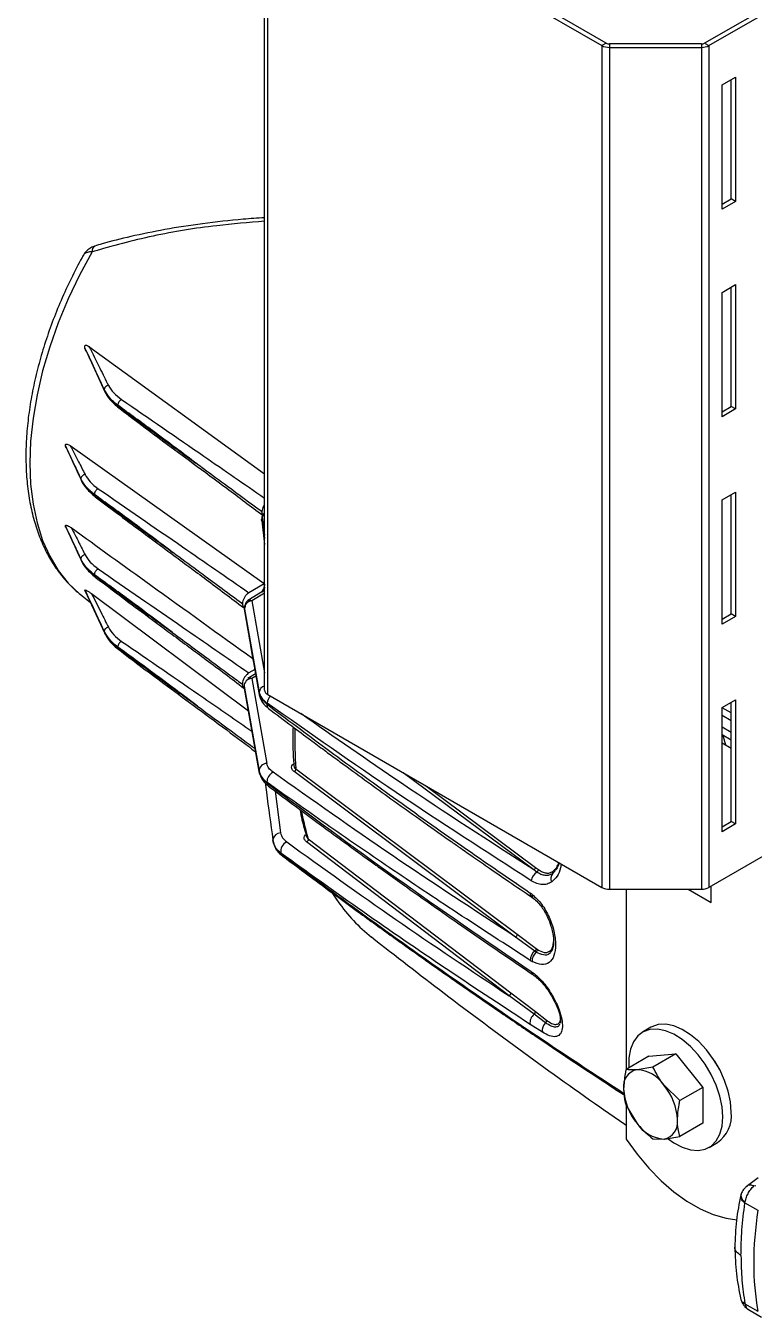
# Model space of a CAD drawing. Extents: x 2 to 136, y 1 to 99.
# Drawn here: x 5.89 to 10.67, y 80.11 to 88.6 of the extents above; entities that cross this region are included whole.
import ezdxf

# ---------------------------------------------------------------- set-up
doc = ezdxf.new("R2010")
doc.units = 0
doc.header["$MEASUREMENT"] = 0
doc.layers.add('OBJECT', color=7, linetype='CONTINUOUS')

msp = doc.modelspace()

# ---------------------------------------------------------------- linework, layer by layer
at = {"layer": 'OBJECT'}
for p, q in [((7.4565, 84.2325), (7.4565, 89.7646)), ((7.477, 89.736), (9.6727, 88.4685)), ((7.477, 84.204), (7.477, 89.736)), ((9.701, 88.4848), (7.5053, 89.7524)), ((11.1522, 88.9492), (10.3479, 88.4848)), ((10.3761, 88.4685), (11.1805, 88.9329)), ((9.701, 88.4848), (9.6727, 88.4685)), ((9.6727, 88.4685), (9.6727, 82.9364)), ((9.7222, 88.4798), (9.7222, 88.4567)), ((10.3266, 88.4798), (9.7222, 88.4798)), ((9.7222, 88.4567), (10.3266, 88.4567)), ((9.7222, 88.4567), (9.7222, 82.9246)), ((10.3266, 88.4798), (10.3266, 88.4567)), ((10.3266, 88.4567), (10.3266, 82.9246)), ((10.3479, 88.4848), (10.3761, 88.4685)), ((10.3761, 88.4685), (10.3761, 82.9364)), ((10.4628, 88.2099), (10.5512, 88.2609)), ((10.5512, 88.2609), (10.5512, 87.4444)), ((10.4628, 87.3933), (10.4628, 88.2099)), ((10.5229, 87.4607), (10.5229, 88.2446)), ((10.4628, 87.426), (10.5229, 87.4607)), ((10.5512, 87.4444), (10.4628, 87.3933)), ((10.5512, 87.4444), (10.5229, 87.4607)), ((10.4628, 86.8463), (10.5512, 86.8973)), ((10.4628, 86.0297), (10.4628, 86.8463)), ((10.5229, 86.0971), (10.5229, 86.881)), ((10.5512, 86.8973), (10.5512, 86.0807)), ((6.3028, 86.4912), (7.4565, 85.6536)), ((6.2857, 86.4571), (6.4073, 86.1934)), ((6.4035, 86.2082), (6.4035, 86.2044)), ((6.4925, 86.1044), (6.4925, 86.1021)), ((10.4628, 86.0624), (10.5229, 86.0971)), ((10.5512, 86.0807), (10.4628, 86.0297)), ((10.5512, 86.0807), (10.5229, 86.0971)), ((6.1543, 85.8221), (6.2531, 85.6094)), ((7.4529, 84.9303), (6.1801, 85.8392)), ((6.2492, 85.6217), (6.2492, 85.6208)), ((6.3381, 85.5188), (6.3381, 85.5177)), ((10.4628, 85.4826), (10.5512, 85.5337)), ((10.4628, 84.6661), (10.4628, 85.4826)), ((10.5229, 84.7335), (10.5229, 85.5173)), ((10.5512, 85.5337), (10.5512, 84.7171)), ((7.4389, 85.4041), (7.4389, 85.4039)), ((6.1498, 85.3043), (6.2531, 85.0819)), ((7.4377, 85.3453), (7.4565, 85.1903)), ((7.4397, 85.3625), (7.4565, 85.2295)), ((7.4416, 85.3691), (7.4565, 85.2511)), ((6.2492, 85.0933), (6.2492, 85.0943)), ((6.3381, 84.9902), (6.3381, 84.9914)), ((7.4529, 84.9303), (7.4565, 84.9564)), ((6.2767, 84.8878), (6.4073, 84.6044)), ((7.3504, 84.095), (6.3203, 84.8656)), ((7.444, 84.8807), (7.3462, 84.8214)), ((7.4529, 84.9303), (7.3537, 84.873)), ((7.4565, 84.8696), (7.3725, 84.8194)), ((7.4425, 84.8793), (7.4389, 84.877)), ((7.4465, 84.8891), (7.4598, 84.9103)), ((7.4565, 84.9294), (7.455, 84.9192)), ((6.2468, 84.8617), (6.3131, 84.8087)), ((6.2468, 84.8617), (6.2509, 84.8584)), ((7.311, 84.7995), (7.311, 84.7993)), ((7.3725, 84.8194), (7.4565, 84.346)), ((7.4202, 84.2147), (7.3217, 84.7771)), ((7.3218, 84.7777), (7.4206, 84.2196)), ((10.4628, 84.6988), (10.5229, 84.7335)), ((10.5512, 84.7171), (10.4628, 84.6661)), ((10.5512, 84.7171), (10.5229, 84.7335)), ((6.4035, 84.6154), (6.4035, 84.6192)), ((6.4925, 84.5131), (6.4925, 84.5155)), ((7.3921, 84.3677), (7.3537, 84.3455)), ((7.311, 84.2718), (7.311, 84.272)), ((7.3968, 84.3408), (7.3462, 84.3102)), ((7.3997, 84.3245), (7.3724, 84.3081)), ((7.3724, 84.3081), (7.471, 83.7507)), ((7.3217, 84.258), (7.4202, 83.7014)), ((7.4206, 83.697), (7.3218, 84.2575)), ((7.477, 84.204), (9.6727, 82.9364)), ((10.4628, 84.119), (10.5512, 84.17)), ((10.4628, 83.3025), (10.4628, 84.119)), ((10.5229, 84.0825), (10.4628, 84.1172)), ((10.5229, 83.3698), (10.5229, 84.1537)), ((10.5512, 84.17), (10.5512, 83.3535)), ((10.4628, 84.0682), (10.5229, 84.0335)), ((10.5229, 83.9539), (10.4628, 83.9886)), ((10.5229, 83.9049), (10.4628, 83.9396)), ((10.4628, 83.8866), (10.5229, 83.8519)), ((9.1053, 82.61), (7.6502, 83.6975)), ((7.6616, 83.7161), (7.6616, 83.7151)), ((7.6618, 83.7159), (9.1169, 82.6282)), ((7.6618, 83.715), (7.6618, 83.7159)), ((9.2255, 83.0516), (8.3675, 83.6899)), ((8.5141, 83.6052), (9.237, 83.0675)), ((7.5269, 83.5686), (7.5623, 83.294)), ((11.1805, 83.4008), (10.3761, 82.9364)), ((10.4628, 83.3351), (10.5229, 83.3698)), ((10.5512, 83.3535), (10.4628, 83.3025)), ((10.5512, 83.3535), (10.5229, 83.3698)), ((7.7434, 83.2562), (7.7439, 83.253)), ((7.7436, 83.2561), (9.0744, 82.2444)), ((7.7441, 83.2528), (7.7436, 83.2561)), ((7.5113, 83.2495), (7.5172, 83.221)), ((7.5174, 83.2234), (7.5194, 83.2175)), ((7.5191, 83.2153), (7.5283, 83.1983)), ((9.0631, 82.2241), (7.7324, 83.2354)), ((9.2454, 83.0373), (9.2255, 83.0516)), ((9.237, 83.0675), (9.2565, 83.0529)), ((9.3483, 83.0263), (9.3361, 83.021)), ((9.368, 83.0472), (9.3483, 83.0263)), ((9.3746, 83.058), (9.371, 83.0504)), ((9.1169, 82.9573), (9.1067, 82.9654)), ((9.7222, 82.9246), (10.3266, 82.9246)), ((9.8335, 82.9246), (9.8335, 81.7405)), ((10.2387, 82.9246), (10.3914, 82.8365)), ((10.3914, 82.8365), (10.3914, 82.9452)), ((7.8993, 82.9021), (7.9329, 82.8507)), ((7.9039, 82.8969), (7.9402, 82.8422)), ((9.2149, 82.8901), (9.2026, 82.8991)), ((9.2125, 82.8722), (9.2221, 82.8651)), ((9.2321, 82.5176), (9.1053, 82.61)), ((9.1169, 82.6282), (9.2412, 82.5341)), ((9.2414, 82.5112), (9.2321, 82.5176)), ((9.2412, 82.5341), (9.2497, 82.528)), ((9.3424, 82.5225), (9.339, 82.5245)), ((9.3467, 82.5285), (9.341, 82.5205)), ((9.2026, 82.457), (9.2149, 82.4496)), ((9.0744, 82.2444), (9.2357, 82.1206)), ((9.2275, 82.1024), (9.0631, 82.2241)), ((9.3025, 82.0466), (9.2275, 82.1024)), ((9.2357, 82.1206), (9.3092, 82.0636)), ((9.2817, 81.9846), (9.2013, 82.0362)), ((9.9952, 82.0171), (9.94, 81.9852)), ((9.982, 81.8263), (9.8316, 81.7394)), ((9.982, 81.8263), (10.1588, 81.8421)), ((10.1588, 81.8421), (10.0084, 81.7553)), ((10.1588, 81.8421), (10.3355, 81.6222)), ((10.0084, 81.7553), (9.9042, 81.7382)), ((10.1852, 81.5353), (10.081, 81.6362)), ((10.3355, 81.6222), (10.1852, 81.5353)), ((10.3355, 81.6222), (10.3355, 81.3864)), ((9.8316, 81.5037), (9.9042, 81.3847)), ((9.8335, 81.5006), (9.8335, 81.2816)), ((10.3355, 81.3864), (10.1852, 81.2996)), ((10.0084, 81.2838), (10.081, 81.2826)), ((10.3775, 81.2275), (10.4326, 81.2593)), ((10.6987, 81.0285), (10.6199, 80.9689)), ((10.6719, 80.9744), (10.6848, 80.9764)), ((10.591, 80.9293), (10.5865, 80.9165)), ((10.6124, 80.8619), (10.6127, 80.8641)), ((10.6127, 80.8641), (10.698, 80.8149)), ((10.5865, 80.2271), (10.5892, 80.2187)), ((10.6124, 80.2017), (10.6127, 80.1999)), ((10.6127, 80.1999), (10.698, 80.1507)), ((10.6359, 80.1621), (10.7226, 80.112))]:
    msp.add_line(p, q, dxfattribs=at)
at = {"layer": 'OBJECT', "flags": 128}
for points in [[(6.3232, 87.1135), (6.2407, 86.9607), (6.1665, 86.8047), (6.101, 86.6469), (6.0447, 86.4882), (5.9981, 86.33), (5.9615, 86.1734), (5.9351, 86.0196), (5.9192, 85.8697), (5.9139, 85.7249), (5.9192, 85.5862), (5.9351, 85.4547), (5.9615, 85.3313), (5.9981, 85.217), (6.0447, 85.1126), (6.101, 85.019), (6.1665, 84.9367), (6.2407, 84.8665), (6.2468, 84.8617)], [(7.4377, 85.3453), (7.4375, 85.3528), (7.4397, 85.3625)], [(7.4465, 84.8891), (7.4459, 84.8898), (7.4456, 84.8905), (7.4457, 84.8909), (7.4461, 84.8913), (7.4464, 84.8914)], [(7.4565, 84.9229), (7.4551, 84.921), (7.4545, 84.919)], [(7.311, 84.7995), (7.3086, 84.8012), (7.3068, 84.8026)], [(7.3217, 84.7771), (7.3218, 84.7683), (7.3225, 84.7644)], [(7.4202, 84.2147), (7.4205, 84.2061), (7.4212, 84.2025)], [(10.4883, 83.8719), (10.4722, 83.9261), (10.4683, 83.9365)], [(7.4206, 83.697), (7.4222, 83.6893), (7.4225, 83.6887)], [(7.5128, 83.2387), (7.5113, 83.2481), (7.5113, 83.2495)], [(7.5765, 83.1422), (7.5754, 83.1428), (7.5733, 83.1443)], [(9.3433, 82.233), (9.3403, 82.2318), (9.3383, 82.2312), (9.3374, 82.2313), (9.3374, 82.2313)], [(10.4681, 81.4278), (10.4631, 81.4944), (10.4484, 81.5647), (10.4243, 81.6363), (10.3917, 81.7069), (10.3516, 81.7743), (10.3054, 81.8363), (10.2544, 81.8909), (10.2003, 81.9364), (10.1449, 81.9712), (10.0899, 81.9944), (10.0372, 82.005), (9.9883, 82.0029), (9.945, 81.988), (9.9085, 81.9608), (9.88, 81.9223), (9.8605, 81.8735), (9.8506, 81.8162), (9.8506, 81.7522), (9.8508, 81.7505)], [(10.5233, 81.4596), (10.5183, 81.5263), (10.5035, 81.5965), (10.4795, 81.6681), (10.4469, 81.7387), (10.4068, 81.8061), (10.3605, 81.8681), (10.3095, 81.9228), (10.2554, 81.9682), (10.2, 82.0031), (10.1451, 82.0262), (10.0923, 82.0369), (10.0435, 82.0347), (10.0001, 82.0198), (9.9952, 82.0171)], [(10.4492, 81.7344), (10.4452, 81.7422), (10.4144, 81.7944)], [(10.1076, 81.2836), (10.1449, 81.2575), (10.2003, 81.2284), (10.2544, 81.2114), (10.3054, 81.2071), (10.3516, 81.2157), (10.3917, 81.2368), (10.4243, 81.2698), (10.4484, 81.3136), (10.4631, 81.3668), (10.4681, 81.4278)], [(9.8335, 81.2816), (9.9044, 81.183), (9.9809, 81.0916), (10.0618, 81.0088), (10.146, 80.9359), (10.2321, 80.8739), (10.3188, 80.8239), (10.4049, 80.7864), (10.489, 80.7622), (10.5605, 80.7521)]]:
    msp.add_lwpolyline(points, dxfattribs=at)
at = {"layer": 'OBJECT'}
for centre, radius, start, end in [((9.7202, 88.5577), 0.101, 241.96011, 271.14381), ((9.7213, 88.523), 0.0433, 241.95847, 271.14417), ((10.3275, 88.523), 0.0433, 268.8552, 298.0406), ((10.3287, 88.5577), 0.101, 268.8562, 298.03996), ((6.3585, 87.1198), 0.0359, 119.04611, 190.09766), ((7.43, 84.891), 0.0166, 315.94563, 353.46477), ((7.4619, 84.9184), 0.00741, 175.44093, 223.56603), ((7.3734, 84.7666), 0.0528, 91.00217, 167.84302), ((7.3719, 84.258), 0.0502, 89.41212, 179.92476), ((11.1214, 83.906), 3.714, 175.15652, 175.23184), ((7.4689, 84.2118), 0.0489, 104.72411, 170.83531), ((7.4915, 84.236), 0.0352, 185.69542, 245.6246), ((7.5461, 84.1385), 0.0739, 132.53719, 173.28105), ((7.5011, 84.135), 0.0294, 169.3272, 228.44019), ((10.9013, 83.8593), 3.4405, 175.20076, 175.31182), ((10.3913, 83.9067), 2.7363, 178.51101, 183.99517), ((10.3901, 83.9065), 2.735, 178.54605, 183.99608), ((7.4707, 83.7002), 0.0505, 89.64866, 178.65634), ((10.1723, 83.9554), 2.7638, 185.27392, 185.36538), ((7.5434, 83.6288), 0.0712, 116.19277, 181.43147), ((7.6531, 83.7048), 0.0141, 52.18701, 53.13683), ((9.9916, 83.8552), 2.5297, 185.17514, 185.31183), ((7.4983, 83.6219), 0.0255, 181.97646, 231.03865), ((9.5642, 83.8049), 1.9016, 191.27539, 196.76993), ((9.5574, 83.803), 1.8945, 191.276, 196.78025), ((7.5625, 83.2424), 0.0517, 90.14758, 172.03043), ((7.7384, 83.2497), 0.0083, 50.86833, 52.51319), ((7.6296, 83.1741), 0.0671, 114.3534, 190.52413), ((9.2456, 83.7017), 1.7665, 197.792, 198.01726), ((7.588, 83.1624), 0.0234, 197.74756, 230.90924), ((9.2856, 82.9713), 0.0773, 121.39105, 173.64428), ((9.2163, 83.0704), 0.0209, 296.07624, 352.0007), ((9.2357, 83.0559), 0.021, 297.44613, 351.80178), ((9.3845, 82.9957), 0.0474, 139.68715, 209.59434), ((9.3383, 83.0353), 0.0135, 318.09484, 25.17953), ((9.7202, 83.0256), 0.101, 241.96011, 271.14381), ((10.3287, 83.0256), 0.101, 268.8562, 298.03996), ((8.8388, 83.4683), 1.0951, 214.86817, 231.61154), ((9.2284, 82.8935), 0.0264, 167.87492, 240.4355), ((9.2391, 82.8836), 0.0251, 164.92872, 227.58187), ((9.0967, 82.6283), 0.0202, 295.31534, 359.66349), ((9.2774, 82.4581), 0.0748, 127.31471, 180.84743), ((9.2864, 82.4553), 0.0717, 128.87359, 184.58484), ((9.2208, 82.5346), 0.0204, 303.4638, 358.84375), ((9.2301, 82.5272), 0.0196, 305.26183, 2.37873), ((9.2334, 82.384), 0.0245, 181.38684, 233.21934), ((9.0554, 82.2417), 0.0192, 293.74373, 8.13303), ((9.2698, 82.0474), 0.0693, 127.56245, 189.29192), ((9.2169, 82.1181), 0.0189, 303.90266, 7.53005), ((9.2909, 82.061), 0.0184, 308.76644, 8.16382), ((9.3481, 81.9968), 0.0675, 132.49798, 190.38634), ((9.9243, 81.6301), 0.1099, 100.54668, 189.25194), ((9.8906, 81.5105), 0.2282, 33.43473, 86.57065), ((10.1991, 81.6301), 0.3837, 182.63926, 219.77211), ((9.786, 81.3907), 0.3837, 2.63926, 39.77211), ((10.0946, 81.5104), 0.2282, 213.43473, 266.57065), ((10.0609, 81.3907), 0.1099, 280.54668, 9.25194), ((10.3056, 81.4374), 0.2188, 305.50105, 5.81115)]:
    msp.add_arc(centre, radius, start, end, dxfattribs=at)
for centre, major_axis, ratio, start_param, end_param in [((5.5357, 87.2815), (-0.7659, 2.3851), 0.199933, 4.306012, 4.30714), ((5.2856, 87.4336), (-0.7463, 2.324), 0.199933, 3.893388, 3.895339), ((5.2856, 87.4336), (-0.7463, 2.324), 0.199933, 3.50162, 3.503571), ((5.5357, 87.2815), (-0.7659, 2.3851), 0.199933, 3.08982, 3.090948), ((12.345, 81.3386), (1.2181, 1.8937), 0.606848, 2.203527, 2.567035)]:
    msp.add_ellipse(centre, major_axis=major_axis, ratio=ratio, start_param=start_param, end_param=end_param, dxfattribs=at)
for points, knots in [([(7.4565, 87.3371), (7.4097, 87.334), (7.2723, 87.325), (7.0537, 87.2996), (6.8069, 87.2621), (6.5869, 87.2173), (6.4344, 87.1787), (6.3569, 87.1558), (6.3411, 87.1511)], [0, 0, 0, 0, 0.121145, 0.355441, 0.574995, 0.779809, 0.954999, 1, 1, 1, 1]), ([(7.4565, 87.3141), (7.3514, 87.3053), (7.1027, 87.2846), (6.7204, 87.2238), (6.4556, 87.1503), (6.3232, 87.1135)], [0, 0, 0, 0, 0.267781, 0.634013, 1, 1, 1, 1]), ([(6.2626, 87.0857), (6.2609, 87.0826), (6.2333, 87.0337), (6.1841, 86.9367), (6.1184, 86.7942), (6.0605, 86.6499), (6.0103, 86.5049), (5.9683, 86.3601), (5.9348, 86.2162), (5.9099, 86.0741), (5.894, 85.9346), (5.8872, 85.7986), (5.8896, 85.6668), (5.9014, 85.5401), (5.9226, 85.4193), (5.9532, 85.3054), (5.993, 85.199), (6.0418, 85.1013), (6.0991, 85.0127), (6.165, 84.9351), (6.2163, 84.8838), (6.2475, 84.8618), (6.2518, 84.8587)], [0, 0, 0, 0, 0.003666, 0.058545, 0.113449, 0.168377, 0.223344, 0.278361, 0.333441, 0.388592, 0.443822, 0.499132, 0.554514, 0.609946, 0.665364, 0.720681, 0.775777, 0.83051, 0.884738, 0.938365, 0.991378, 1, 1, 1, 1]), ([(6.3413, 87.1506), (6.3324, 87.1476), (6.3126, 87.1407), (6.2872, 87.1198), (6.2695, 87.1006), (6.264, 87.0873), (6.2631, 87.0851)], [0, 0, 0, 0, 0.25747, 0.577044, 0.932229, 1, 1, 1, 1]), ([(6.3232, 87.1135), (6.3123, 87.1126), (6.2903, 87.1109), (6.2705, 87.0997), (6.2659, 87.0885), (6.2643, 87.0847)], [0, 0, 0, 0, 0.392208, 0.7928, 1, 1, 1, 1]), ([(6.2759, 86.4819), (6.2755, 86.4838), (6.2749, 86.487), (6.275, 86.4915), (6.2758, 86.4947), (6.2772, 86.497), (6.2792, 86.4987), (6.2827, 86.4999), (6.2912, 86.499), (6.2978, 86.4946), (6.3028, 86.4912)], [0, 0, 0, 0, 0.113357, 0.188715, 0.241995, 0.295661, 0.342487, 0.417956, 0.560436, 1, 1, 1, 1]), ([(6.4035, 86.2082), (6.3797, 86.2592), (6.3372, 86.3504), (6.2946, 86.4417), (6.2759, 86.4819)], [0, 0, 0, 0, 0.559998, 1, 1, 1, 1]), ([(6.2857, 86.4571), (6.2854, 86.4575), (6.2813, 86.4638), (6.2788, 86.4718), (6.2765, 86.4793)], [0, 0, 0, 0, 0.059771, 1, 1, 1, 1]), ([(6.2765, 86.4793), (6.3002, 86.428), (6.3425, 86.3363), (6.3849, 86.2447), (6.4035, 86.2044)], [0, 0, 0, 0, 0.559997, 1, 1, 1, 1]), ([(6.3028, 86.4912), (6.3268, 86.4435), (6.3698, 86.3583), (6.4118, 86.273), (6.4302, 86.2354)], [0, 0, 0, 0, 0.560013, 1, 1, 1, 1]), ([(6.4302, 86.2354), (6.4269, 86.2345), (6.4217, 86.2332), (6.4154, 86.2294), (6.4112, 86.2257), (6.4077, 86.2215), (6.4044, 86.2156), (6.4039, 86.2111), (6.4035, 86.2082)], [0, 0, 0, 0, 0.239573, 0.368438, 0.5, 0.631561, 0.760421, 1, 1, 1, 1]), ([(6.4302, 86.2354), (6.4406, 86.2185), (6.4613, 86.1849), (6.4987, 86.1564), (6.5173, 86.1422)], [0, 0, 0, 0, 0.501102, 1, 1, 1, 1]), ([(6.4925, 86.1044), (6.4732, 86.1204), (6.4345, 86.1524), (6.4139, 86.1896), (6.4035, 86.2082)], [0, 0, 0, 0, 0.499959, 1, 1, 1, 1]), ([(6.4035, 86.2044), (6.4139, 86.1861), (6.4345, 86.1494), (6.4732, 86.1179), (6.4925, 86.1021)], [0, 0, 0, 0, 0.500041, 1, 1, 1, 1]), ([(6.4035, 86.2044), (6.4038, 86.2016), (6.4043, 86.1976), (6.4066, 86.1944), (6.4074, 86.1934)], [0, 0, 0, 0, 0.695931, 1, 1, 1, 1]), ([(6.4052, 86.1968), (6.4161, 86.1773), (6.4378, 86.1383), (6.4782, 86.1048), (6.4983, 86.088)], [0, 0, 0, 0, 0.501372, 1, 1, 1, 1]), ([(6.4074, 86.1934), (6.4075, 86.1932), (6.4085, 86.1917), (6.4108, 86.1898), (6.4133, 86.1886), (6.4143, 86.1881)], [0, 0, 0, 0, 0.096947, 0.624254, 1, 1, 1, 1]), ([(6.5173, 86.1422), (6.5142, 86.1404), (6.5093, 86.1376), (6.5035, 86.1317), (6.4995, 86.1265), (6.4963, 86.1208), (6.4932, 86.1132), (6.4928, 86.1079), (6.4925, 86.1044)], [0, 0, 0, 0, 0.239487, 0.368379, 0.5, 0.631622, 0.760513, 1, 1, 1, 1]), ([(6.5173, 86.1422), (6.6976, 86.0183), (7.0112, 85.8027), (7.3237, 85.5867), (7.4565, 85.4949)], [0, 0, 0, 0, 0.574974, 1, 1, 1, 1]), ([(7.0151, 85.7171), (6.9176, 85.7907), (6.7434, 85.9222), (6.5691, 86.0488), (6.4925, 86.1044)], [0, 0, 0, 0, 0.560063, 1, 1, 1, 1]), ([(6.4925, 86.1021), (6.59, 86.0291), (6.7643, 85.8986), (6.9385, 85.7726), (7.0151, 85.7171)], [0, 0, 0, 0, 0.559938, 1, 1, 1, 1]), ([(6.4925, 86.1021), (6.4928, 86.099), (6.4933, 86.0943), (6.4961, 86.0898), (6.498, 86.0884), (6.4989, 86.0877)], [0, 0, 0, 0, 0.508254, 0.781806, 1, 1, 1, 1]), ([(6.4988, 86.0876), (6.5433, 86.0539), (6.6419, 85.9792), (6.8048, 85.8579), (6.9967, 85.716), (7.2136, 85.5559), (7.3654, 85.4412), (7.4441, 85.3817)], [0, 0, 0, 0, 0.1416875, 0.3137409, 0.5161626, 0.7489473, 1, 1, 1, 1]), ([(6.1477, 85.8412), (6.1477, 85.8422), (6.1476, 85.8442), (6.1483, 85.8468), (6.1501, 85.849), (6.154, 85.8506), (6.1643, 85.8494), (6.1734, 85.8435), (6.1801, 85.8392)], [0, 0, 0, 0, 0.0523822, 0.1049407, 0.1663872, 0.2631577, 0.4574225, 1, 1, 1, 1]), ([(6.2492, 85.6217), (6.2302, 85.6627), (6.1964, 85.736), (6.1626, 85.8091), (6.1477, 85.8412)], [0, 0, 0, 0, 0.560003, 1, 1, 1, 1]), ([(6.1547, 85.8223), (6.1535, 85.824), (6.1512, 85.8274), (6.1489, 85.833), (6.1483, 85.8365), (6.148, 85.8379)], [0, 0, 0, 0, 0.389877, 0.751197, 1, 1, 1, 1]), ([(6.148, 85.8379), (6.1669, 85.7974), (6.2006, 85.7251), (6.2344, 85.6527), (6.2492, 85.6208)], [0, 0, 0, 0, 0.560005, 1, 1, 1, 1]), ([(6.1801, 85.8392), (6.1985, 85.8039), (6.2314, 85.7409), (6.2629, 85.6778), (6.2768, 85.65)], [0, 0, 0, 0, 0.560034, 1, 1, 1, 1]), ([(7.4346, 85.4071), (7.4343, 85.4074), (7.3605, 85.4619), (7.2343, 85.5552), (7.0952, 85.658), (7.0291, 85.7068), (7.0155, 85.7168), (7.0151, 85.7171)], [0, 0, 0, 0, 0.002464, 0.527441, 0.903158, 0.997088, 1, 1, 1, 1]), ([(6.2768, 85.65), (6.2733, 85.6491), (6.268, 85.6477), (6.2615, 85.6437), (6.2571, 85.6399), (6.2535, 85.6356), (6.2501, 85.6295), (6.2495, 85.6248), (6.2492, 85.6217)], [0, 0, 0, 0, 0.239579, 0.368437, 0.5, 0.631566, 0.760425, 1, 1, 1, 1]), ([(6.2768, 85.65), (6.287, 85.6331), (6.3074, 85.5994), (6.3445, 85.5708), (6.363, 85.5566)], [0, 0, 0, 0, 0.5007266, 1, 1, 1, 1]), ([(6.3381, 85.5188), (6.3188, 85.5347), (6.2802, 85.5663), (6.2595, 85.6033), (6.2492, 85.6217)], [0, 0, 0, 0, 0.499957, 1, 1, 1, 1]), ([(6.2492, 85.6208), (6.2595, 85.6024), (6.2802, 85.5654), (6.3188, 85.5336), (6.3381, 85.5177)], [0, 0, 0, 0, 0.500043, 1, 1, 1, 1]), ([(6.2492, 85.6208), (6.2495, 85.6179), (6.2499, 85.6137), (6.2524, 85.6104), (6.2532, 85.6094)], [0, 0, 0, 0, 0.694985, 1, 1, 1, 1]), ([(6.2509, 85.6129), (6.2618, 85.5933), (6.2836, 85.5541), (6.3239, 85.5204), (6.3439, 85.5037)], [0, 0, 0, 0, 0.501298, 1, 1, 1, 1]), ([(6.2532, 85.6094), (6.2533, 85.6092), (6.2543, 85.6077), (6.2567, 85.6057), (6.2592, 85.6045), (6.2602, 85.604)], [0, 0, 0, 0, 0.096694, 0.633213, 1, 1, 1, 1]), ([(6.363, 85.5566), (6.3598, 85.5548), (6.3549, 85.552), (6.3491, 85.5461), (6.3451, 85.5409), (6.3419, 85.5352), (6.3389, 85.5276), (6.3384, 85.5223), (6.3381, 85.5188)], [0, 0, 0, 0, 0.239486, 0.36838, 0.499997, 0.631619, 0.760514, 1, 1, 1, 1]), ([(6.363, 85.5566), (6.5482, 85.4291), (6.879, 85.2015), (7.2087, 84.9734), (7.3537, 84.873)], [0, 0, 0, 0, 0.560008, 1, 1, 1, 1]), ([(6.8526, 85.1382), (6.7565, 85.2105), (6.5851, 85.3397), (6.4136, 85.4641), (6.3381, 85.5188)], [0, 0, 0, 0, 0.560059, 1, 1, 1, 1]), ([(6.3381, 85.5177), (6.4342, 85.4457), (6.6056, 85.3171), (6.7771, 85.1929), (6.8526, 85.1382)], [0, 0, 0, 0, 0.559941, 1, 1, 1, 1]), ([(6.3381, 85.5177), (6.3384, 85.5146), (6.3389, 85.5099), (6.3417, 85.5054), (6.3437, 85.504), (6.3446, 85.5033)], [0, 0, 0, 0, 0.508254, 0.781794, 1, 1, 1, 1]), ([(6.3445, 85.5033), (6.3902, 85.4686), (6.4915, 85.3918), (6.6589, 85.2671), (6.8562, 85.121), (7.0799, 84.9557), (7.2368, 84.8372), (7.3186, 84.7754)], [0, 0, 0, 0, 0.141323, 0.312934, 0.514835, 0.74702, 1, 1, 1, 1]), ([(7.4389, 85.4041), (7.4381, 85.4046), (7.4367, 85.4057), (7.4353, 85.4067), (7.4346, 85.4071)], [0, 0, 0, 0, 0.559993, 1, 1, 1, 1]), ([(7.4346, 85.4071), (7.4354, 85.4065), (7.4369, 85.4054), (7.4383, 85.4044), (7.4389, 85.4039)], [0, 0, 0, 0, 0.5599937, 1, 1, 1, 1]), ([(7.4565, 85.398), (7.4554, 85.3972), (7.4516, 85.3943), (7.4461, 85.3866), (7.4407, 85.376), (7.4382, 85.3654), (7.4373, 85.3573), (7.4372, 85.3508), (7.4375, 85.3472), (7.4377, 85.3452)], [0, 0, 0, 0, 0.067593, 0.246455, 0.472996, 0.664798, 0.797374, 0.885529, 1, 1, 1, 1]), ([(7.4565, 85.4534), (7.4559, 85.4527), (7.4511, 85.4469), (7.4447, 85.4333), (7.4396, 85.4169), (7.4391, 85.4077), (7.4389, 85.4041)], [0, 0, 0, 0, 0.051459, 0.413377, 0.772601, 1, 1, 1, 1]), ([(7.4389, 85.4039), (7.4392, 85.3991), (7.4396, 85.3908), (7.4434, 85.3857), (7.445, 85.3834)], [0, 0, 0, 0, 0.570387, 1, 1, 1, 1]), ([(7.4565, 85.3888), (7.4565, 85.3888), (7.4522, 85.3863), (7.4467, 85.3795), (7.4432, 85.3723), (7.4416, 85.3691)], [0, 0, 0, 0, 0.000813, 0.551691, 1, 1, 1, 1]), ([(6.1492, 85.3047), (6.1488, 85.3056), (6.148, 85.3075), (6.1475, 85.3097), (6.1477, 85.3108), (6.1477, 85.3112)], [0, 0, 0, 0, 0.376958, 0.756016, 1, 1, 1, 1]), ([(6.1477, 85.3112), (6.1666, 85.2706), (6.2005, 85.1983), (6.2343, 85.1254), (6.2492, 85.0933)], [0, 0, 0, 0, 0.560013, 1, 1, 1, 1]), ([(6.148, 85.313), (6.1484, 85.3138), (6.1492, 85.3159), (6.1542, 85.3167), (6.1659, 85.3136), (6.1776, 85.3059), (6.1853, 85.3009)], [0, 0, 0, 0, 0.0729686, 0.1943384, 0.4686987, 1, 1, 1, 1]), ([(6.2492, 85.0943), (6.2303, 85.1352), (6.1966, 85.2084), (6.1629, 85.2811), (6.148, 85.313)], [0, 0, 0, 0, 0.5600153, 1, 1, 1, 1]), ([(6.1853, 85.3009), (6.3599, 85.1749), (6.7577, 84.8879), (7.1559, 84.6011), (7.3793, 84.4402)], [0, 0, 0, 0, 0.438954, 1, 1, 1, 1]), ([(6.1853, 85.3009), (6.2028, 85.2676), (6.2339, 85.2083), (6.2637, 85.1487), (6.2768, 85.1225)], [0, 0, 0, 0, 0.560038, 1, 1, 1, 1]), ([(7.4416, 85.3691), (7.4415, 85.3693), (7.4415, 85.3697), (7.4413, 85.3699), (7.4411, 85.3699), (7.4409, 85.3696), (7.4406, 85.3691), (7.4404, 85.3685), (7.4401, 85.3676), (7.4399, 85.3663), (7.4397, 85.3648), (7.4396, 85.3635), (7.4397, 85.3629), (7.4397, 85.3625)], [0, 0, 0, 0, 0.13574, 0.194591, 0.250843, 0.311563, 0.37511, 0.438068, 0.500883, 0.619799, 0.750938, 0.873701, 1, 1, 1, 1]), ([(6.2768, 85.1225), (6.2733, 85.1216), (6.268, 85.1202), (6.2615, 85.1162), (6.2571, 85.1125), (6.2535, 85.1081), (6.2501, 85.102), (6.2495, 85.0973), (6.2492, 85.0943)], [0, 0, 0, 0, 0.239578, 0.368434, 0.499997, 0.631562, 0.76042, 1, 1, 1, 1]), ([(6.2768, 85.1225), (6.287, 85.1056), (6.3074, 85.0719), (6.3445, 85.0434), (6.363, 85.0291)], [0, 0, 0, 0, 0.5007266, 1, 1, 1, 1]), ([(7.3068, 84.8026), (7.3064, 84.8028), (7.2211, 84.8659), (7.0833, 84.9678), (6.9326, 85.079), (6.8665, 85.1279), (6.853, 85.1379), (6.8526, 85.1382)], [0, 0, 0, 0, 0.002274, 0.563506, 0.91051, 0.997261, 1, 1, 1, 1]), ([(6.3381, 84.9914), (6.3188, 85.0072), (6.2802, 85.0389), (6.2595, 85.0758), (6.2492, 85.0943)], [0, 0, 0, 0, 0.499957, 1, 1, 1, 1]), ([(6.2492, 85.0933), (6.2595, 85.0749), (6.2802, 85.038), (6.3188, 85.0061), (6.3381, 84.9902)], [0, 0, 0, 0, 0.500043, 1, 1, 1, 1]), ([(6.2492, 85.0933), (6.2495, 85.0904), (6.2499, 85.0862), (6.2524, 85.083), (6.2532, 85.082)], [0, 0, 0, 0, 0.695486, 1, 1, 1, 1]), ([(6.2509, 85.0855), (6.2618, 85.0658), (6.2836, 85.0266), (6.3239, 84.993), (6.3439, 84.9762)], [0, 0, 0, 0, 0.501298, 1, 1, 1, 1]), ([(6.2532, 85.082), (6.2533, 85.0817), (6.2543, 85.0802), (6.2567, 85.0782), (6.2592, 85.077), (6.2602, 85.0765)], [0, 0, 0, 0, 0.097608, 0.633584, 1, 1, 1, 1]), ([(6.363, 85.0291), (6.3598, 85.0273), (6.3549, 85.0245), (6.3491, 85.0186), (6.3451, 85.0134), (6.3419, 85.0077), (6.3389, 85.0001), (6.3384, 84.9948), (6.3381, 84.9914)], [0, 0, 0, 0, 0.239486, 0.368381, 0.500001, 0.631618, 0.760514, 1, 1, 1, 1]), ([(6.8526, 84.6107), (6.7565, 84.683), (6.5851, 84.8122), (6.4136, 84.9366), (6.3381, 84.9914)], [0, 0, 0, 0, 0.560059, 1, 1, 1, 1]), ([(6.3381, 84.9902), (6.4342, 84.9182), (6.6056, 84.7897), (6.7771, 84.6654), (6.8526, 84.6107)], [0, 0, 0, 0, 0.559941, 1, 1, 1, 1]), ([(6.3381, 84.9902), (6.3384, 84.9871), (6.3389, 84.9824), (6.3417, 84.978), (6.3437, 84.9765), (6.3446, 84.9759)], [0, 0, 0, 0, 0.508248, 0.781797, 1, 1, 1, 1]), ([(6.3445, 84.9758), (6.3902, 84.9411), (6.4915, 84.8643), (6.6589, 84.7396), (6.8562, 84.5935), (7.0808, 84.4276), (7.2386, 84.3084), (7.3212, 84.2459)], [0, 0, 0, 0, 0.140946, 0.312098, 0.51346, 0.745025, 1, 1, 1, 1]), ([(6.363, 85.0291), (6.5482, 84.9016), (6.879, 84.674), (7.2087, 84.4459), (7.3537, 84.3455)], [0, 0, 0, 0, 0.560008, 1, 1, 1, 1]), ([(6.2768, 84.8877), (6.2766, 84.8879), (6.2759, 84.8887), (6.2752, 84.8899), (6.2747, 84.8914), (6.2754, 84.8916), (6.2759, 84.8917)], [0, 0, 0, 0, 0.071877, 0.242738, 0.497655, 1, 1, 1, 1]), ([(6.2759, 84.8917), (6.2997, 84.8403), (6.3423, 84.7485), (6.3848, 84.6561), (6.4035, 84.6154)], [0, 0, 0, 0, 0.560009, 1, 1, 1, 1]), ([(6.2765, 84.8917), (6.279, 84.891), (6.287, 84.8886), (6.3036, 84.8779), (6.317, 84.868), (6.3203, 84.8656)], [0, 0, 0, 0, 0.259599, 0.819529, 1, 1, 1, 1]), ([(6.4035, 84.6192), (6.3798, 84.6703), (6.3375, 84.7615), (6.2951, 84.8519), (6.2765, 84.8917)], [0, 0, 0, 0, 0.560013, 1, 1, 1, 1]), ([(6.3203, 84.8656), (6.3411, 84.8247), (6.3782, 84.7518), (6.4143, 84.6786), (6.4302, 84.6464)], [0, 0, 0, 0, 0.560018, 1, 1, 1, 1]), ([(7.3537, 84.873), (7.3489, 84.8697), (7.3392, 84.863), (7.3263, 84.847), (7.3167, 84.8289), (7.3117, 84.8123), (7.3112, 84.8031), (7.311, 84.7995)], [0, 0, 0, 0, 0.217202, 0.434334, 0.650167, 0.86439, 1, 1, 1, 1]), ([(7.4417, 84.8787), (7.4418, 84.8794), (7.4425, 84.8836), (7.4446, 84.8865), (7.4465, 84.8891)], [0, 0, 0, 0, 0.148963, 1, 1, 1, 1]), ([(7.4418, 84.8793), (7.442, 84.8799), (7.4427, 84.8817), (7.4431, 84.8813), (7.4434, 84.881)], [0, 0, 0, 0, 0.35415, 1, 1, 1, 1]), ([(7.4565, 84.8816), (7.4552, 84.8819), (7.4514, 84.8829), (7.4466, 84.8821), (7.4435, 84.88), (7.4425, 84.8793)], [0, 0, 0, 0, 0.263749, 0.76922, 1, 1, 1, 1]), ([(7.4545, 84.919), (7.4537, 84.9151), (7.452, 84.9061), (7.448, 84.8965), (7.4458, 84.8911)], [0, 0, 0, 0, 0.436573, 1, 1, 1, 1]), ([(7.3068, 84.8026), (7.3076, 84.802), (7.309, 84.8009), (7.3104, 84.7998), (7.311, 84.7993)], [0, 0, 0, 0, 0.560052, 1, 1, 1, 1]), ([(7.311, 84.7993), (7.3115, 84.7948), (7.3123, 84.7851), (7.3165, 84.7764), (7.3208, 84.7743), (7.3216, 84.774)], [0, 0, 0, 0, 0.418217, 0.892116, 1, 1, 1, 1]), ([(7.3468, 84.8217), (7.3433, 84.819), (7.3366, 84.8138), (7.3312, 84.8013), (7.3289, 84.7885), (7.3286, 84.78), (7.3285, 84.7763)], [0, 0, 0, 0, 0.297146, 0.574414, 0.814611, 1, 1, 1, 1]), ([(7.3466, 84.8213), (7.3477, 84.822), (7.3505, 84.8238), (7.3564, 84.8245), (7.3641, 84.8235), (7.3696, 84.8208), (7.3725, 84.8194)], [0, 0, 0, 0, 0.156124, 0.424595, 0.705887, 1, 1, 1, 1]), ([(7.3217, 84.7771), (7.3217, 84.7771), (7.3217, 84.7772), (7.3217, 84.7774), (7.3217, 84.7775), (7.3217, 84.7776), (7.3217, 84.7777), (7.3217, 84.7777), (7.3217, 84.7778), (7.3217, 84.7778), (7.3217, 84.7779), (7.3217, 84.7779), (7.3218, 84.7778), (7.3218, 84.7778), (7.3218, 84.7777)], [0, 0, 0, 0, 0.14846, 0.270216, 0.325866, 0.380992, 0.499258, 0.560332, 0.615032, 0.666467, 0.718978, 0.77612, 0.84064, 1, 1, 1, 1]), ([(7.3225, 84.7644), (7.3373, 84.6796), (7.37, 84.4923), (7.4031, 84.305), (7.4212, 84.2025)], [0, 0, 0, 0, 0.452479, 1, 1, 1, 1]), ([(6.4302, 84.6464), (6.4269, 84.6456), (6.4217, 84.6442), (6.4154, 84.6404), (6.4112, 84.6367), (6.4077, 84.6325), (6.4044, 84.6266), (6.4039, 84.6221), (6.4035, 84.6192)], [0, 0, 0, 0, 0.239572, 0.368437, 0.5, 0.63156, 0.760427, 1, 1, 1, 1]), ([(6.4925, 84.5155), (6.4732, 84.5314), (6.4345, 84.5634), (6.4139, 84.6006), (6.4035, 84.6192)], [0, 0, 0, 0, 0.499959, 1, 1, 1, 1]), ([(6.4035, 84.6154), (6.4139, 84.5971), (6.4345, 84.5604), (6.4732, 84.5289), (6.4925, 84.5131)], [0, 0, 0, 0, 0.500041, 1, 1, 1, 1]), ([(6.4035, 84.6154), (6.4038, 84.6126), (6.4043, 84.6086), (6.4066, 84.6054), (6.4074, 84.6044)], [0, 0, 0, 0, 0.695996, 1, 1, 1, 1]), ([(6.4302, 84.6464), (6.4406, 84.6296), (6.4613, 84.5959), (6.4987, 84.5674), (6.5173, 84.5532)], [0, 0, 0, 0, 0.501102, 1, 1, 1, 1]), ([(6.8526, 84.6107), (6.853, 84.6104), (6.9384, 84.5473), (7.0764, 84.4454), (7.2269, 84.3341), (7.2929, 84.2853), (7.3064, 84.2753), (7.3068, 84.2751)], [0, 0, 0, 0, 0.002739, 0.563972, 0.910976, 0.997726, 1, 1, 1, 1]), ([(6.4052, 84.6078), (6.4161, 84.5883), (6.4378, 84.5493), (6.4782, 84.5158), (6.4983, 84.4991)], [0, 0, 0, 0, 0.501372, 1, 1, 1, 1]), ([(6.4074, 84.6044), (6.4075, 84.6042), (6.4085, 84.6027), (6.4108, 84.6008), (6.4133, 84.5996), (6.4143, 84.5991)], [0, 0, 0, 0, 0.097053, 0.624298, 1, 1, 1, 1]), ([(6.5173, 84.5532), (6.5142, 84.5514), (6.5093, 84.5486), (6.5035, 84.5427), (6.4995, 84.5375), (6.4963, 84.5318), (6.4932, 84.5243), (6.4928, 84.5189), (6.4925, 84.5155)], [0, 0, 0, 0, 0.239487, 0.36838, 0.5, 0.631622, 0.760508, 1, 1, 1, 1]), ([(6.5173, 84.5532), (6.6976, 84.4293), (6.9835, 84.2328), (7.2685, 84.0359), (7.3737, 83.9631)], [0, 0, 0, 0, 0.630657, 1, 1, 1, 1]), ([(7.0151, 84.1281), (6.9176, 84.2017), (6.7434, 84.3332), (6.5691, 84.4598), (6.4925, 84.5155)], [0, 0, 0, 0, 0.560063, 1, 1, 1, 1]), ([(6.4925, 84.5131), (6.59, 84.4401), (6.7643, 84.3096), (6.9385, 84.1836), (7.0151, 84.1281)], [0, 0, 0, 0, 0.559938, 1, 1, 1, 1]), ([(6.4925, 84.5131), (6.4928, 84.51), (6.4933, 84.5053), (6.4961, 84.5008), (6.498, 84.4994), (6.4989, 84.4987)], [0, 0, 0, 0, 0.508243, 0.781796, 1, 1, 1, 1]), ([(6.4988, 84.4987), (6.5433, 84.4649), (6.6419, 84.3902), (6.8048, 84.269), (6.9967, 84.127), (7.198, 83.9785), (7.3343, 83.8755), (7.3976, 83.8278)], [0, 0, 0, 0, 0.149057, 0.330059, 0.543009, 0.787901, 1, 1, 1, 1]), ([(7.311, 84.272), (7.3102, 84.2726), (7.3088, 84.2736), (7.3074, 84.2746), (7.3068, 84.2751)], [0, 0, 0, 0, 0.559971, 1, 1, 1, 1]), ([(7.3068, 84.2751), (7.3076, 84.2745), (7.309, 84.2734), (7.3104, 84.2723), (7.311, 84.2718)], [0, 0, 0, 0, 0.560052, 1, 1, 1, 1]), ([(7.3537, 84.3455), (7.3495, 84.3427), (7.3405, 84.3366), (7.3279, 84.3219), (7.3178, 84.304), (7.312, 84.2865), (7.3113, 84.2764), (7.311, 84.272)], [0, 0, 0, 0, 0.1876001, 0.4047628, 0.6207737, 0.8351753, 1, 1, 1, 1]), ([(7.311, 84.2718), (7.3112, 84.2663), (7.3114, 84.2596), (7.3144, 84.2556), (7.3149, 84.2549)], [0, 0, 0, 0, 0.822376, 1, 1, 1, 1]), ([(7.3469, 84.3104), (7.3473, 84.3106), (7.3494, 84.3122), (7.3547, 84.3132), (7.363, 84.3127), (7.3692, 84.3097), (7.3724, 84.3081)], [0, 0, 0, 0, 0.055337, 0.345773, 0.660666, 1, 1, 1, 1]), ([(7.3218, 84.2575), (7.3218, 84.2575), (7.3218, 84.2576), (7.3217, 84.2577), (7.3217, 84.2578), (7.3217, 84.2578), (7.3217, 84.2579), (7.3217, 84.258), (7.3217, 84.2581), (7.3217, 84.2581), (7.3217, 84.2582), (7.3217, 84.2582), (7.3217, 84.2581), (7.3217, 84.2581), (7.3217, 84.258)], [0, 0, 0, 0, 0.156114, 0.220098, 0.277037, 0.329652, 0.38159, 0.436517, 0.497311, 0.615066, 0.669946, 0.725272, 0.848175, 1, 1, 1, 1]), ([(7.4722, 84.1405), (7.4593, 84.1517), (7.4328, 84.1745), (7.4245, 84.2011), (7.4202, 84.2147)], [0, 0, 0, 0, 0.488529, 1, 1, 1, 1]), ([(7.4206, 84.2196), (7.4248, 84.2064), (7.4331, 84.1801), (7.4596, 84.158), (7.4728, 84.1471)], [0, 0, 0, 0, 0.503406, 1, 1, 1, 1]), ([(7.4212, 84.2025), (7.4269, 84.1847), (7.4375, 84.1516), (7.4676, 84.1253), (7.4816, 84.113)], [0, 0, 0, 0, 0.536103, 1, 1, 1, 1]), ([(7.0151, 84.1281), (7.0155, 84.1278), (7.0894, 84.0733), (7.2157, 83.98), (7.3415, 83.887), (7.3939, 83.8482)], [0, 0, 0, 0, 0.003225, 0.584578, 1, 1, 1, 1]), ([(7.4722, 84.1405), (7.6009, 84.0437), (7.8658, 83.8445), (8.2831, 83.5409), (8.7299, 83.2232), (9.0424, 83.0089), (9.2026, 82.8991)], [0, 0, 0, 0, 0.22962, 0.472827, 0.72962, 1, 1, 1, 1]), ([(9.2088, 82.9799), (8.9105, 83.1722), (8.3178, 83.5542), (7.7532, 83.9504), (7.4728, 84.1471)], [0, 0, 0, 0, 0.50338, 1, 1, 1, 1]), ([(7.4816, 84.113), (7.5329, 84.0744), (7.6248, 84.005), (7.7478, 83.9132), (7.844, 83.842), (7.9242, 83.7828), (8.0755, 83.6718), (8.2682, 83.5321), (8.498, 83.3681), (8.6453, 83.2642), (8.7541, 83.188), (8.8364, 83.1306), (8.9412, 83.0579), (9.0689, 82.97), (9.1621, 82.9065), (9.2124, 82.8722)], [0, 0, 0, 0, 0.091691, 0.164516, 0.21848, 0.261782, 0.305976, 0.484375, 0.598107, 0.703048, 0.737316, 0.783985, 0.843321, 0.915325, 1, 1, 1, 1]), ([(9.2255, 83.0516), (8.9329, 83.2401), (8.4107, 83.5766), (7.9129, 83.9253), (7.6941, 84.0787)], [0, 0, 0, 0, 0.560269, 1, 1, 1, 1]), ([(7.6437, 83.991), (7.643, 83.9652), (7.6411, 83.8914), (7.6434, 83.8063), (7.6485, 83.7486), (7.6496, 83.7359)], [0, 0, 0, 0, 0.295112, 0.844482, 1, 1, 1, 1]), ([(7.4202, 83.7014), (7.4245, 83.6874), (7.4328, 83.6603), (7.4593, 83.6379), (7.4722, 83.627)], [0, 0, 0, 0, 0.511471, 1, 1, 1, 1]), ([(7.4728, 83.621), (7.4596, 83.6325), (7.4331, 83.6557), (7.4248, 83.6831), (7.4206, 83.697)], [0, 0, 0, 0, 0.496594, 1, 1, 1, 1]), ([(7.4225, 83.6887), (7.4285, 83.6708), (7.4392, 83.6392), (7.4693, 83.6132), (7.4822, 83.6021)], [0, 0, 0, 0, 0.568308, 1, 1, 1, 1]), ([(7.512, 83.6927), (7.5015, 83.7015), (7.4807, 83.719), (7.4742, 83.7401), (7.471, 83.7507)], [0, 0, 0, 0, 0.50157, 1, 1, 1, 1]), ([(9.1053, 82.61), (8.8336, 82.7876), (8.2904, 83.1425), (7.7714, 83.5094), (7.512, 83.6927)], [0, 0, 0, 0, 0.500229, 1, 1, 1, 1]), ([(7.6502, 83.6975), (7.6454, 83.7019), (7.6357, 83.7106), (7.6329, 83.7266), (7.639, 83.7424), (7.6505, 83.7509), (7.6563, 83.7551)], [0, 0, 0, 0, 0.249768, 0.499524, 0.749281, 1, 1, 1, 1]), ([(7.6497, 83.7359), (7.6499, 83.7326), (7.6506, 83.7253), (7.6577, 83.7193), (7.6616, 83.7161)], [0, 0, 0, 0, 0.455979, 1, 1, 1, 1]), ([(7.6618, 83.715), (7.6617, 83.7134), (7.6615, 83.7109), (7.66, 83.7074), (7.6585, 83.7047), (7.6566, 83.7023), (7.6539, 83.6996), (7.6517, 83.6984), (7.6502, 83.6975)], [0, 0, 0, 0, 0.24273, 0.372399, 0.504166, 0.63532, 0.763244, 1, 1, 1, 1]), ([(7.4617, 83.6221), (7.4642, 83.6023), (7.4792, 83.478), (7.4967, 83.3539), (7.5113, 83.2495)], [0, 0, 0, 0, 0.159705, 1, 1, 1, 1]), ([(9.2026, 82.457), (9.0424, 82.5603), (8.7299, 82.7617), (8.2831, 83.061), (7.8658, 83.3474), (7.6009, 83.5356), (7.4722, 83.627)], [0, 0, 0, 0, 0.27038, 0.527173, 0.77038, 1, 1, 1, 1]), ([(7.4728, 83.621), (7.7532, 83.4129), (8.3178, 82.9939), (8.9105, 82.5878), (9.2088, 82.3834)], [0, 0, 0, 0, 0.49662, 1, 1, 1, 1]), ([(7.4822, 83.6021), (7.5351, 83.5624), (7.6351, 83.4874), (7.7777, 83.3818), (7.9038, 83.2891), (8.0133, 83.2092), (8.1059, 83.1421), (8.1842, 83.0856), (8.272, 83.0227), (8.3866, 82.9409), (8.5429, 82.8302), (8.7352, 82.6956), (8.9638, 82.5374), (9.1298, 82.4247), (9.2187, 82.3643)], [0, 0, 0, 0, 0.094184, 0.178279, 0.25229, 0.31622, 0.370071, 0.413844, 0.452487, 0.522312, 0.611971, 0.721467, 0.850805, 1, 1, 1, 1]), ([(7.6885, 83.448), (7.6929, 83.4255), (7.7047, 83.364), (7.7218, 83.3067), (7.7325, 83.2705)], [0, 0, 0, 0, 0.366847, 1, 1, 1, 1]), ([(7.5623, 83.294), (7.5652, 83.2833), (7.5709, 83.2619), (7.5915, 83.2442), (7.6019, 83.2352)], [0, 0, 0, 0, 0.498606, 1, 1, 1, 1]), ([(7.7324, 83.2354), (7.7276, 83.2399), (7.7178, 83.249), (7.7162, 83.2653), (7.7203, 83.2777), (7.7273, 83.2832), (7.7288, 83.2843)], [0, 0, 0, 0, 0.306866, 0.61383, 0.920869, 1, 1, 1, 1]), ([(7.7441, 83.2528), (7.744, 83.2511), (7.7437, 83.2486), (7.7422, 83.245), (7.7401, 83.2416), (7.7369, 83.2379), (7.7338, 83.2362), (7.7324, 83.2354)], [0, 0, 0, 0, 0.251191, 0.383289, 0.515914, 0.77076, 1, 1, 1, 1]), ([(7.7331, 83.2706), (7.7332, 83.2693), (7.7336, 83.2641), (7.7392, 83.2596), (7.7434, 83.2562)], [0, 0, 0, 0, 0.252823, 1, 1, 1, 1]), ([(7.5636, 83.1619), (7.5507, 83.1731), (7.5244, 83.196), (7.5167, 83.2243), (7.5128, 83.2387)], [0, 0, 0, 0, 0.490951, 1, 1, 1, 1]), ([(7.5658, 83.1553), (7.552, 83.1667), (7.5315, 83.1838), (7.5251, 83.2069), (7.5215, 83.2158), (7.5206, 83.218)], [0, 0, 0, 0, 0.6050571, 0.9028562, 1, 1, 1, 1]), ([(7.5336, 83.1887), (7.5356, 83.1847), (7.544, 83.168), (7.5606, 83.1545), (7.5733, 83.1443)], [0, 0, 0, 0, 0.240066, 1, 1, 1, 1]), ([(7.6019, 83.2352), (7.8393, 83.0644), (8.3154, 82.722), (8.8135, 82.3903), (9.0631, 82.2241)], [0, 0, 0, 0, 0.498752, 1, 1, 1, 1]), ([(9.2013, 82.0362), (9.0043, 82.1657), (8.6205, 82.4179), (8.0751, 82.7935), (7.7309, 83.0415), (7.5636, 83.1619)], [0, 0, 0, 0, 0.351668, 0.685, 1, 1, 1, 1]), ([(9.8176, 81.5807), (9.6376, 81.6988), (9.2549, 81.95), (8.6857, 82.3416), (8.1135, 82.7477), (7.7459, 83.0212), (7.5658, 83.1553)], [0, 0, 0, 0, 0.231034, 0.491147, 0.750677, 1, 1, 1, 1]), ([(7.5765, 83.1422), (7.642, 83.0931), (7.7637, 83.0019), (7.9338, 82.8764), (8.0765, 82.7722), (8.1936, 82.6874), (8.2941, 82.6151), (8.3882, 82.5478), (8.5406, 82.4395), (8.753, 82.2904), (9.0127, 82.1111), (9.26, 81.9431), (9.4873, 81.7908), (9.6661, 81.6728), (9.7746, 81.6017), (9.8114, 81.5777), (9.819, 81.5728)], [0, 0, 0, 0, 0.091394, 0.169729, 0.235019, 0.287274, 0.329576, 0.371807, 0.414711, 0.535339, 0.656432, 0.759178, 0.860398, 0.952733, 0.990285, 1, 1, 1, 1]), ([(9.406, 83.0904), (9.4048, 83.0816), (9.4004, 83.05), (9.38, 83.0062), (9.3555, 82.9836), (9.3433, 82.9723)], [0, 0, 0, 0, 0.1610539, 0.5807622, 1, 1, 1, 1]), ([(9.3505, 83.0411), (9.3598, 83.0488), (9.3765, 83.0626), (9.3859, 83.0891), (9.3901, 83.101)], [0, 0, 0, 0, 0.554512, 1, 1, 1, 1]), ([(9.3918, 83.0999), (9.3915, 83.0973), (9.389, 83.0785), (9.3813, 83.0675), (9.3746, 83.058)], [0, 0, 0, 0, 0.141602, 1, 1, 1, 1]), ([(9.3361, 83.021), (9.3325, 83.0192), (9.3212, 83.0136), (9.2997, 83.0136), (9.2727, 83.02), (9.2545, 83.0315), (9.2454, 83.0373)], [0, 0, 0, 0, 0.137489, 0.424017, 0.712372, 1, 1, 1, 1]), ([(9.2565, 83.0529), (9.2648, 83.0475), (9.2813, 83.0366), (9.3059, 83.0299), (9.3296, 83.0303), (9.3435, 83.0375), (9.3505, 83.0411)], [0, 0, 0, 0, 0.249686, 0.500038, 0.748854, 1, 1, 1, 1]), ([(9.3433, 82.9723), (9.3335, 82.9668), (9.314, 82.9559), (9.2803, 82.9532), (9.2449, 82.9599), (9.2208, 82.9732), (9.2088, 82.9799)], [0, 0, 0, 0, 0.251427, 0.50031, 0.75055, 1, 1, 1, 1]), ([(9.2149, 82.8901), (9.2363, 82.8702), (9.279, 82.8304), (9.3287, 82.7421), (9.3623, 82.6466), (9.3666, 82.5889), (9.3687, 82.56)], [0, 0, 0, 0, 0.250566, 0.500351, 0.750175, 1, 1, 1, 1]), ([(9.2221, 82.8651), (9.2322, 82.8565), (9.2515, 82.8399), (9.2845, 82.7988), (9.3155, 82.7457), (9.3379, 82.6877), (9.3493, 82.6428), (9.3549, 82.6056), (9.3563, 82.5706), (9.3524, 82.536), (9.3448, 82.5219), (9.3407, 82.5143)], [0, 0, 0, 0, 0.100452, 0.193913, 0.35623, 0.485967, 0.581605, 0.658013, 0.752699, 0.867349, 1, 1, 1, 1]), ([(8.1585, 82.6106), (8.317, 82.487), (8.6469, 82.2296), (9.1592, 81.8505), (9.5591, 81.5617), (9.7865, 81.4062), (9.8335, 81.374)], [0, 0, 0, 0, 0.290039, 0.603907, 0.918117, 1, 1, 1, 1]), ([(9.2497, 82.528), (9.2646, 82.5199), (9.2943, 82.5038), (9.3295, 82.5129), (9.3514, 82.5385), (9.3543, 82.5679), (9.3553, 82.5784)], [0, 0, 0, 0, 0.281619, 0.56276, 0.843289, 1, 1, 1, 1]), ([(9.3687, 82.56), (9.3666, 82.5345), (9.3623, 82.4833), (9.3287, 82.4384), (9.2789, 82.4224), (9.2362, 82.4405), (9.2149, 82.4496)], [0, 0, 0, 0, 0.24993, 0.499886, 0.749919, 1, 1, 1, 1]), ([(9.341, 82.5205), (9.3367, 82.5132), (9.3249, 82.4929), (9.2899, 82.4871), (9.2576, 82.5031), (9.2414, 82.5112)], [0, 0, 0, 0, 0.2193928, 0.6090844, 1, 1, 1, 1]), ([(9.2088, 82.3834), (9.2209, 82.3744), (9.245, 82.3566), (9.2805, 82.3202), (9.3141, 82.2789), (9.3335, 82.2483), (9.3433, 82.233)], [0, 0, 0, 0, 0.250785, 0.500021, 0.750018, 1, 1, 1, 1]), ([(9.2187, 82.3643), (9.2288, 82.3569), (9.2491, 82.3419), (9.2802, 82.3102), (9.3106, 82.2732), (9.3284, 82.2453), (9.3374, 82.2313)], [0, 0, 0, 0, 0.244741, 0.492319, 0.744746, 1, 1, 1, 1]), ([(9.3433, 82.233), (9.3557, 82.2105), (9.3805, 82.1655), (9.4038, 82.0996), (9.415, 82.0418), (9.4127, 81.9962), (9.3975, 81.9659), (9.3696, 81.953), (9.3309, 81.9573), (9.2981, 81.9755), (9.2817, 81.9846)], [0, 0, 0, 0, 0.124845, 0.24983, 0.374893, 0.499993, 0.625062, 0.749967, 0.874601, 1, 1, 1, 1]), ([(9.3373, 82.2313), (9.3498, 82.2089), (9.3744, 82.1647), (9.3959, 82.1047), (9.3993, 82.0771), (9.4009, 82.0637)], [0, 0, 0, 0, 0.345041, 0.681671, 1, 1, 1, 1]), ([(9.3092, 82.0636), (9.3206, 82.0557), (9.3436, 82.0399), (9.3711, 82.0334), (9.3902, 82.0415), (9.3999, 82.0537), (9.4003, 82.0658), (9.4003, 82.0668)], [0, 0, 0, 0, 0.244549, 0.489373, 0.734241, 0.979134, 1, 1, 1, 1]), ([(9.4009, 82.0637), (9.401, 82.0632), (9.403, 82.0514), (9.4002, 82.0464), (9.3975, 82.0415)], [0, 0, 0, 0, 0.041038, 1, 1, 1, 1]), ([(9.3952, 82.0369), (9.3937, 82.0334), (9.3887, 82.0216), (9.3699, 82.0168), (9.3405, 82.0219), (9.3152, 82.0384), (9.3025, 82.0466)], [0, 0, 0, 0, 0.123056, 0.414314, 0.706653, 1, 1, 1, 1]), ([(9.8316, 81.7394), (9.8296, 81.7302), (9.8203, 81.6865), (9.8178, 81.6451), (9.8158, 81.6125)], [0, 0, 0, 0, 0.211002, 1, 1, 1, 1]), ([(9.9042, 81.7382), (9.9021, 81.7381), (9.8725, 81.7355), (9.8513, 81.7376), (9.8316, 81.7394)], [0, 0, 0, 0, 0.070213, 1, 1, 1, 1]), ([(10.081, 81.6362), (10.0789, 81.6388), (10.0493, 81.6761), (10.0281, 81.7171), (10.0084, 81.7553)], [0, 0, 0, 0, 0.0702143, 1, 1, 1, 1]), ([(9.8158, 81.6125), (9.816, 81.6033), (9.8167, 81.5639), (9.8251, 81.5299), (9.8316, 81.5037)], [0, 0, 0, 0, 0.2318492, 1, 1, 1, 1]), ([(10.1694, 81.4084), (10.1714, 81.441), (10.1739, 81.4824), (10.1832, 81.5261), (10.1852, 81.5353)], [0, 0, 0, 0, 0.788998, 1, 1, 1, 1]), ([(9.9042, 81.3847), (9.9063, 81.3821), (9.9364, 81.3451), (9.9737, 81.3133), (10.0084, 81.2838)], [0, 0, 0, 0, 0.070214, 1, 1, 1, 1]), ([(10.1852, 81.2996), (10.1787, 81.3258), (10.1703, 81.3598), (10.1695, 81.3992), (10.1694, 81.4084)], [0, 0, 0, 0, 0.7681508, 1, 1, 1, 1]), ([(10.081, 81.2826), (10.0831, 81.2828), (10.1132, 81.2856), (10.1505, 81.2929), (10.1852, 81.2996)], [0, 0, 0, 0, 0.070213, 1, 1, 1, 1]), ([(10.6241, 80.9721), (10.6183, 80.9671), (10.6047, 80.9554), (10.5961, 80.939), (10.5912, 80.9297)], [0, 0, 0, 0, 0.429713, 1, 1, 1, 1]), ([(10.6127, 80.8641), (10.6147, 80.874), (10.6187, 80.8937), (10.6323, 80.9239), (10.6501, 80.9521), (10.6646, 80.967), (10.6719, 80.9744)], [0, 0, 0, 0, 0.250001, 0.499999, 0.750001, 1, 1, 1, 1]), ([(10.6719, 80.9744), (10.6644, 80.9765), (10.6494, 80.9807), (10.6333, 80.9788), (10.6269, 80.9731), (10.6248, 80.9712)], [0, 0, 0, 0, 0.401193, 0.802386, 1, 1, 1, 1]), ([(10.586, 80.9149), (10.5747, 80.8591), (10.5519, 80.7468), (10.5485, 80.6306), (10.5468, 80.5722)], [0, 0, 0, 0, 0.497018, 1, 1, 1, 1]), ([(10.6124, 80.8619), (10.6054, 80.8688), (10.5909, 80.883), (10.5829, 80.9022), (10.5866, 80.9116), (10.5877, 80.9144)], [0, 0, 0, 0, 0.396563, 0.822164, 1, 1, 1, 1]), ([(10.6127, 80.8641), (10.6062, 80.8717), (10.5926, 80.8876), (10.5853, 80.9114), (10.5902, 80.9239), (10.5924, 80.9293)], [0, 0, 0, 0, 0.34425, 0.712552, 1, 1, 1, 1]), ([(10.5865, 80.5169), (10.5876, 80.5729), (10.5898, 80.6848), (10.6048, 80.8029), (10.6124, 80.8619)], [0, 0, 0, 0, 0.5, 1, 1, 1, 1]), ([(10.5865, 80.5169), (10.5765, 80.5243), (10.5556, 80.5397), (10.5439, 80.5608), (10.5473, 80.5715), (10.5475, 80.5722)], [0, 0, 0, 0, 0.465357, 0.966381, 1, 1, 1, 1]), ([(10.5468, 80.5722), (10.5485, 80.5138), (10.5519, 80.3976), (10.5747, 80.2848), (10.586, 80.2288)], [0, 0, 0, 0, 0.502926, 1, 1, 1, 1]), ([(10.5865, 80.5169), (10.5876, 80.4622), (10.5898, 80.3527), (10.6048, 80.2521), (10.6124, 80.2017)], [0, 0, 0, 0, 0.5, 1, 1, 1, 1]), ([(10.6124, 80.2017), (10.6049, 80.2056), (10.5916, 80.2125), (10.5887, 80.2242), (10.5874, 80.2293)], [0, 0, 0, 0, 0.562651, 1, 1, 1, 1]), ([(10.5893, 80.2183), (10.5926, 80.2109), (10.5987, 80.1974), (10.6115, 80.1814), (10.6243, 80.1695), (10.6323, 80.1643), (10.6361, 80.1619)], [0, 0, 0, 0, 0.316126, 0.581382, 0.802845, 1, 1, 1, 1]), ([(10.6127, 80.1999), (10.6057, 80.2026), (10.5942, 80.207), (10.5917, 80.2159), (10.5907, 80.2194)], [0, 0, 0, 0, 0.612541, 1, 1, 1, 1]), ([(10.6127, 80.1999), (10.6148, 80.1925), (10.619, 80.1777), (10.6281, 80.1656), (10.6353, 80.163), (10.6365, 80.1625)], [0, 0, 0, 0, 0.455217, 0.910429, 1, 1, 1, 1])]:
    msp.add_open_spline(points, degree=3, knots=knots, dxfattribs=at)

doc.saveas('drawing.dxf')
